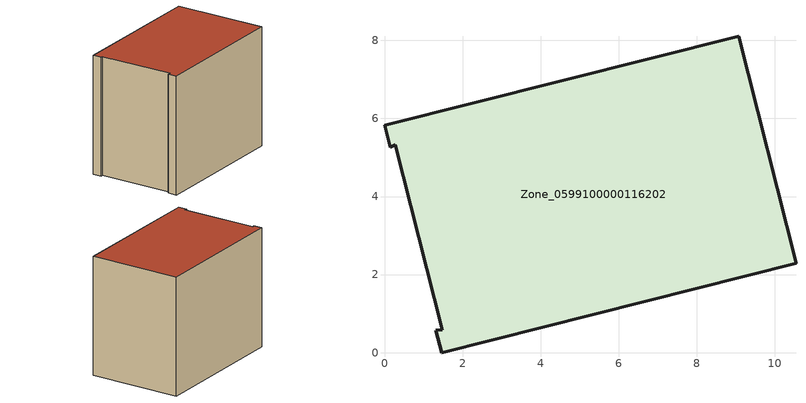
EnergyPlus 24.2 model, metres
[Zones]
Zone_0599100000116202
 floor ground (C_G): 1.48,0.58 0.28,5.33 0.14,5.26 0,5.82 9.08,8.1 10.54,2.28 1.46,0 1.32,0.58 z0
 wall outside (C_F): 1.46,0 10.54,2.28 9.08,8.1 0,5.82 0.14,5.26 0.28,5.33 1.48,0.58 1.32,0.58 1.46,0 z0:7.73
 roof outside (C_R): 0.28,5.33 1.48,0.58 1.32,0.58 1.46,0 10.54,2.28 9.08,8.1 0,5.82 0.14,5.26 z7.73
[BUILDING]
Pand.0599100000116202: North Axis=0; Terrain=City; Loads Convergence Tolerance Value=0.04; Temperature Convergence Tolerance Value=0.4; Solar Distribution=FullExterior; Maximum Number of Warmup Days=25; Minimum Number of Warmup Days=1
[Site:Location]
Rotterdam.The.Hague.AP_ZH_NLD Design_Conditions: Latitude=51.96; Longitude=4.45; Time Zone=1; Elevation=-4.5
[SITE:GROUNDTEMPERATURE:BUILDINGSURFACE]
18, 18, 18, 18, 18, 18, 18, 18, 18, 18, 18, 18
[MATERIAL] Thermal Absorptance=0.9; Solar Absorptance=0.7; Visible Absorptance=0.7
Name | Roughness | Thickness | Conductivity | Density | Specific Heat
G.TI.1965-1974 | MediumSmooth | 0.15 | 0.882353 | 540 | 1210
F.TI.1965-1974 | Rough | 0.3 | 0.697674 | 1920 | 840
R.TI.1965-1974 | MediumRough | 0.2 | 0.232558 | 1500 | 1000
[CONSTRUCTION]
C_G: G.TI.1965-1974
C_F: F.TI.1965-1974
C_R: R.TI.1965-1974
[ZONE]
Zone_0599100000116202: Type=1; Multiplier=1; Ceiling Height=Autocalculate; Volume=Autocalculate; Floor Area=autocalculate; Part of Total Floor Area=Yes
[ZONEINFILTRATION:DESIGNFLOWRATE]
Infil_Zone_0599100000116202: Zone or ZoneList or Space or SpaceList=Zone_0599100000116202; Schedule=AlwaysOn; Design Flow Rate Calculation Method=Flow/Area; Flow Rate per Floor Area=0.003; Constant Term Coefficient=1; Temperature Term Coefficient=0; Velocity Term Coefficient=0; Velocity Squared Term Coefficient=0
[HVACTEMPLATE:ZONE:IDEALLOADSAIRSYSTEM]
Zone_0599100000116202: Maximum Heating Supply Air Temperature=50; Minimum Cooling Supply Air Temperature=13; Maximum Heating Supply Air Humidity Ratio=0.0156; Minimum Cooling Supply Air Humidity Ratio=0.0077; Heating Limit=NoLimit; Cooling Limit=NoLimit; Dehumidification Control Type=ConstantSensibleHeatRatio; Cooling Sensible Heat Ratio=0.7; Dehumidification Setpoint=60; Humidification Control Type=None; Humidification Setpoint=30; Outdoor Air Method=None; Outdoor Air Flow Rate per Person=0.00944; Outdoor Air Flow Rate per Zone Floor Area=0; Outdoor Air Flow Rate per Zone=0; Demand Controlled Ventilation Type=None; Outdoor Air Economizer Type=NoEconomizer; Heat Recovery Type=None; Sensible Heat Recovery Effectiveness=0.7; Latent Heat Recovery Effectiveness=0.65
[ZONECONTROL:THERMOSTAT]
ThermostatControl_Zone_0599100000116202: Zone or ZoneList=Zone_0599100000116202; Control Type Schedule=DualSetpointControlType; Control 1=Thermostat_Zone_0599100000116202; Temperature Difference Between Cutout And Setpoint=0
[THERMOSTATSETPOINT:DUALSETPOINT]
Thermostat_Zone_0599100000116202: Heating Setpoint Temperature Schedule=HeatingSetpoint_Zone_0599100000116202; Cooling Setpoint Temperature Schedule=CoolingSetpoint_Zone_0599100000116202
[SCHEDULE:COMPACT]
HeatingSetpoint_Zone_0599100000116202: Through: 12/31, For: AllDays, Until: 24:00, 21
CoolingSetpoint_Zone_0599100000116202: Through: 12/31, For: AllDays, Until: 24:00, 24
DualSetpointControlType: Through: 12/31, For: AllDays, Until: 24:00, 4
AlwaysOn: Through: 12/31, For: AllDays, Until: 24:00, 1
